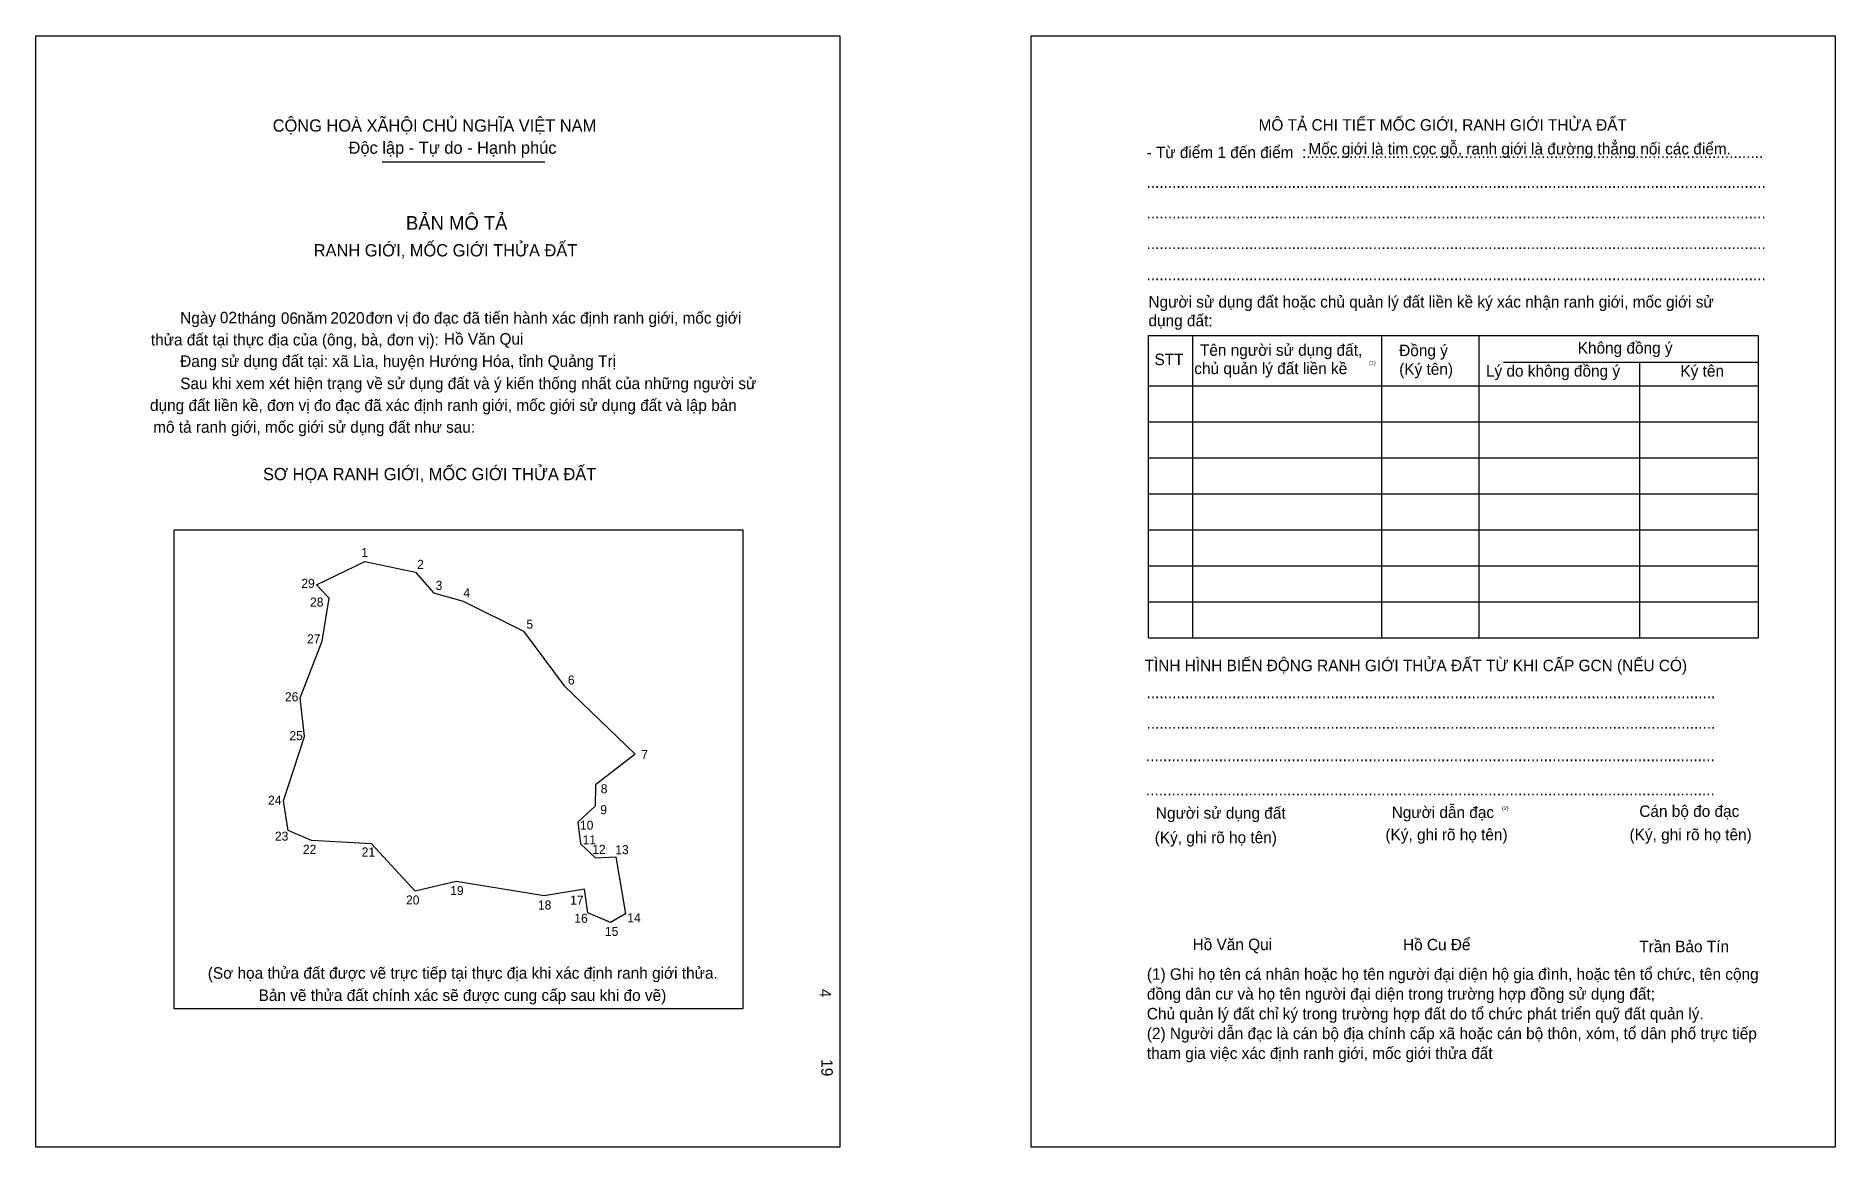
# Model space of a CAD drawing. Extents: x 550147 to 550832, y 1825928 to 1826351.
import ezdxf

# ---------------------------------------------------------------- set-up
doc = ezdxf.new("R2010")
doc.units = 0
for name, color, linetype in [('bmtKhungInTrang1', 7, 'Continuous'), ('bmtKhungInTrang2', 7, 'Continuous'), ('bmtNoiDung', 7, 'Continuous'), ('bmtTemplate', 7, 'Continuous'), ('CanhThua', 7, 'Continuous'), ('SoHieuDinhThua', 7, 'Continuous')]:
    doc.layers.add(name, color=color, linetype=linetype)

msp = doc.modelspace()

# ---------------------------------------------------------------- linework, layer by layer
at = {"layer": 'bmtKhungInTrang1'}
msp.add_lwpolyline([(550146.87, 1826351.37), (550452.95, 1826351.37), (550452.95, 1825928.02), (550146.87, 1825928.02)], close=True, dxfattribs=at)
at = {"layer": 'bmtKhungInTrang2'}
msp.add_lwpolyline([(550525.94, 1826351.37), (550832.02, 1826351.37), (550832.02, 1825928.02), (550525.94, 1825928.02)], close=True, dxfattribs=at)
at = {"layer": 'bmtTemplate'}
for p, q in [((550278.77, 1826303.39), (550340.67, 1826303.39)), ((550587.34, 1826237.18), (550587.34, 1826122.09)), ((550659.35, 1826237.18), (550659.35, 1826122.09)), ((550696.39, 1826237.32), (550696.39, 1826122.09)), ((550802.72, 1826237.18), (550802.72, 1826122.09)), ((550705.79, 1826227.04), (550802.72, 1826227.04)), ((550570.56, 1826218), (550802.72, 1826218)), ((550570.56, 1826204.3), (550802.72, 1826204.3)), ((550570.56, 1826190.6), (550802.72, 1826190.6)), ((550570.56, 1826176.9), (550802.72, 1826176.9)), ((550570.56, 1826163.2), (550802.72, 1826163.2)), ((550570.56, 1826149.49), (550802.72, 1826149.49)), ((550570.56, 1826135.79), (550802.72, 1826135.79)), ((550570.56, 1826122.09), (550802.72, 1826122.09))]:
    msp.add_line(p, q, dxfattribs=at)
for points in [[(550570.41, 1826237.18), (550802.72, 1826237.18)], [(550570.41, 1826237.18), (550570.41, 1826122.09)], [(550757.53, 1826226.91), (550757.53, 1826122.09)]]:
    msp.add_lwpolyline(points, dxfattribs=at)
msp.add_lwpolyline([(550199.53, 1825980.74), (550199.53, 1826163.18), (550416.11, 1826163.18), (550416.11, 1825980.74)], close=True, dxfattribs=at)
at = {"layer": 'CanhThua'}
for p, q in [((550253.75, 1826142.2), (550272.15, 1826151.16)), ((550272.15, 1826151.16), (550291.45, 1826147.08)), ((550258.57, 1826137.2), (550253.75, 1826142.2)), ((550291.45, 1826147.08), (550298.27, 1826139.13)), ((550255.84, 1826120.77), (550258.57, 1826137.2)), ((550298.27, 1826139.13), (550309.6, 1826135.98)), ((550309.6, 1826135.98), (550332.53, 1826124.61)), ((550247.54, 1826099.14), (550255.84, 1826120.77)), ((550332.53, 1826124.61), (550348.04, 1826103.7)), ((550348.04, 1826103.7), (550375.07, 1826077.75)), ((550249.18, 1826084.4), (550247.54, 1826099.14)), ((550241.12, 1826059.91), (550249.18, 1826084.4)), ((550375.07, 1826077.75), (550360.02, 1826066.07)), ((550360.02, 1826066.07), (550359.8, 1826057.95)), ((550242.91, 1826048.58), (550241.12, 1826059.91)), ((550359.8, 1826057.95), (550353.28, 1826051.85)), ((550353.28, 1826051.85), (550354.22, 1826043.59)), ((550251.74, 1826044.79), (550242.91, 1826048.58)), ((550274.62, 1826043.55), (550251.74, 1826044.79)), ((550291.26, 1826025.45), (550274.62, 1826043.55)), ((550354.22, 1826043.59), (550359.96, 1826038.21)), ((550359.96, 1826038.21), (550367.67, 1826038.63)), ((550367.67, 1826038.63), (550371.41, 1826016.86)), ((550306.93, 1826029.18), (550291.26, 1826025.45)), ((550340.43, 1826023.68), (550306.93, 1826029.18)), ((550355.74, 1826026.25), (550340.43, 1826023.68)), ((550357.07, 1826017.29), (550355.74, 1826026.25)), ((550365.71, 1826013.62), (550357.07, 1826017.29)), ((550371.41, 1826016.86), (550365.71, 1826013.62))]:
    msp.add_line(p, q, dxfattribs=at)

# ---------------------------------------------------------------- texts
at = {"layer": 'bmtNoiDung'}
for s, p in [('02', (550216.91, 1826241.9)), ('06', (550240.14, 1826241.66)), ('2020', (550258.98, 1826241.75)), ('Hồ Văn Qui', (550302.24, 1826233.75)), ('Hồ Văn Qui', (550587.36, 1826003.05))]:
    msp.add_text(s, height=4.379, dxfattribs=at).set_placement(p)
for s, height, p in [('4', 4.38, (550445.33, 1825988.28)), ('19', 4.379, (550445.95, 1825961.48))]:
    msp.add_text(s, height=height, rotation=270, dxfattribs=at).set_placement(p)
at = {"layer": 'bmtTemplate'}
for s, height, p in [('CỘNG HOÀ XÃHỘI CHỦ NGHĨA VIỆT NAM', 4.6714, (550237.03, 1826314.91)), ('MÔ TẢ CHI TIẾT MỐC GIỚI, RANH GIỚI THỬA ĐẤT', 4.3778, (550612.49, 1826315.28)), ('Độc lập - Tự do - Hạnh phúc', 4.6714, (550265.92, 1826306.46)), ('- Từ điểm 1 đến điểm  :...........................................................................................................', 4.37781, (550569.81, 1826304.84)), ('Mốc giới là tim cọc gỗ, ranh giới là đường thẳng nối các điểm.', 4.3778, (550631.48, 1826306.21)), ('.................................................................................................................................................', 4.37781, (550569.81, 1826293.5)), ('BẢN MÔ TẢ', 5.255, (550287.78, 1826277.51)), ('.................................................................................................................................................', 4.37781, (550569.81, 1826281.85)), ('RANH GIỚI, MỐC GIỚI THỬA ĐẤT', 4.6714, (550252.65, 1826267.37)), ('.................................................................................................................................................', 4.37781, (550569.81, 1826270.2)), ('.................................................................................................................................................', 4.37781, (550569.81, 1826258.28)), ('Người sử dụng đất hoặc chủ quản lý đất liền kề ký xác nhận ranh giới, mốc giới sử', 4.3778, (550570.56, 1826247.87)), ('Ngày     tháng     năm         đơn vị đo đạc đã tiến hành xác định ranh giới, mốc giới ', 4.3795, (550201.79, 1826241.75)), ('dụng đất:', 4.378, (550570.56, 1826240.75)), ('thửa đất tại thực địa của (ông, bà, đơn vị):', 4.3795, (550190.62, 1826233.44)), ('Đang sử dụng đất tại: xã Lìa, huyện Hướng Hóa, tỉnh Quảng Trị', 4.3795, (550201.79, 1826225.27)), ('STT', 4.378, (550572.84, 1826225.95)), ('Tên người sử dụng đất,', 4.3778, (550590.17, 1826229.51)), ('Đồng ý', 4.378, (550666.04, 1826229.37)), ('Không đồng ý', 4.3778, (550734.03, 1826230.33)), ('chủ quản lý đất liền kề', 4.3778, (550588.02, 1826222.51)), ('(1)', 1.46, (550654.61, 1826226.11)), ('(Ký tên)', 4.378, (550666.04, 1826222.25)), ('Lý do không đồng ý', 4.3778, (550699.07, 1826221.56)), ('Ký tên', 4.378, (550773.15, 1826221.56)), ('Sau khi xem xét hiện trạng về sử dụng đất và ý kiến thống nhất của những người sử ', 4.3795, (550201.79, 1826216.8)), ('dụng đất liền kề, đơn vị đo đạc đã xác định ranh giới, mốc giới sử dụng đất và lập bản', 4.3795, (550190.29, 1826208.48)), ('mô tả ranh giới, mốc giới sử dụng đất như sau:', 4.3795, (550191.5, 1826200.17)), ('SƠ HỌA RANH GIỚI, MỐC GIỚI THỬA ĐẤT', 4.6714, (550233.34, 1826182.1)), ('TÌNH HÌNH BIẾN ĐỘNG RANH GIỚI THỬA ĐẤT TỪ KHI CẤP GCN (NẾU CÓ)', 4.3778, (550569.08, 1826109.32)), ('.....................................................................................................................................', 4.38437, (550569.81, 1826099.01)), ('.....................................................................................................................................', 4.38437, (550569.81, 1826087.37)), ('.....................................................................................................................................', 4.38437, (550569.59, 1826075.04)), ('.....................................................................................................................................', 4.38437, (550569.59, 1826062.02)), ('Người dẫn đạc', 4.3778, (550663.18, 1826053.39)), ('Người sử dụng đất', 4.3778, (550573.38, 1826053.12)), ('(2)', 1.46, (550705.22, 1826056.41)), ('Cán bộ đo đạc', 4.3778, (550757.49, 1826053.8)), ('(Ký, ghi rõ họ tên)', 4.3778, (550572.94, 1826043.8)), ('(Ký, ghi rõ họ tên)', 4.3778, (550660.8, 1826044.9)), ('(Ký, ghi rõ họ tên)', 4.3778, (550753.77, 1826044.9)), ('Hồ Cu Để', 4.378, (550667.49, 1826002.96)), ('Trần Bảo Tín', 4.3778, (550757.49, 1826002.25)), ('(Sơ họa thửa đất được vẽ trực tiếp tại thực địa khi xác định ranh giới thửa.', 4.3795, (550212.3, 1825992.15)), ('(1) Ghi họ tên cá nhân hoặc họ tên người đại diện hộ gia đình, hoặc tên tổ chức, tên cộng', 4.3778, (550569.94, 1825991.73)), ('Bản vẽ thửa đất chính xác sẽ được cung cấp sau khi đo vẽ)', 4.3795, (550231.66, 1825983.68)), ('đồng dân cư và họ tên người đại diện trong trường hợp đồng sử dụng đất;', 4.3778, (550569.94, 1825984.19)), ('Chủ quản lý đất chỉ ký trong trường hợp đất do tổ chức phát triển quỹ đất quản lý.', 4.3778, (550569.94, 1825976.65)), ('(2) Người dẫn đạc là cán bộ địa chính cấp xã hoặc cán bộ thôn, xóm, tổ dân phố trực tiếp', 4.3778, (550569.94, 1825969.12)), ('tham gia việc xác định ranh giới, mốc giới thửa đất', 4.3778, (550569.94, 1825961.58))]:
    msp.add_text(s, height=height, dxfattribs=at).set_placement(p)
at = {"layer": 'SoHieuDinhThua'}
for s, height, p in [('1', 3.44, (550270.77, 1826152.86)), ('2', 3.44, (550292.03, 1826148.32)), ('29', 3.439, (550247.93, 1826141.08)), ('3', 3.44, (550299.06, 1826140.31)), ('4', 3.44, (550309.65, 1826137.47)), ('28', 3.439, (550251.25, 1826133.95)), ('5', 3.44, (550333.64, 1826125.53)), ('27', 3.439, (550250.1, 1826119.95)), ('6', 3.44, (550349.44, 1826104.26)), ('26', 3.439, (550241.69, 1826097.86)), ('25', 3.439, (550243.39, 1826083.04)), ('7', 3.44, (550377.35, 1826075.85)), ('8', 3.44, (550361.96, 1826062.8)), ('24', 3.439, (550235.24, 1826058.46)), ('10', 3.439, (550354.05, 1826048.94)), ('9', 3.44, (550361.78, 1826054.82)), ('23', 3.439, (550237.87, 1826044.76)), ('11', 3.439, (550355.06, 1826043.41)), ('22', 3.439, (550248.52, 1826039.72)), ('21', 3.439, (550270.92, 1826038.72)), ('12', 3.439, (550358.7, 1826039.72)), ('13', 3.439, (550367.48, 1826039.6)), ('19', 3.439, (550304.62, 1826024.03)), ('20', 3.439, (550287.8, 1826020.44)), ('18', 3.439, (550338.04, 1826018.52)), ('17', 3.439, (550350.28, 1826020.36)), ('16', 3.439, (550351.91, 1826013.47)), ('15', 3.439, (550363.54, 1826008.47)), ('14', 3.439, (550372.07, 1826013.67))]:
    msp.add_text(s, height=height, dxfattribs=at).set_placement(p)

doc.saveas('drawing.dxf')
